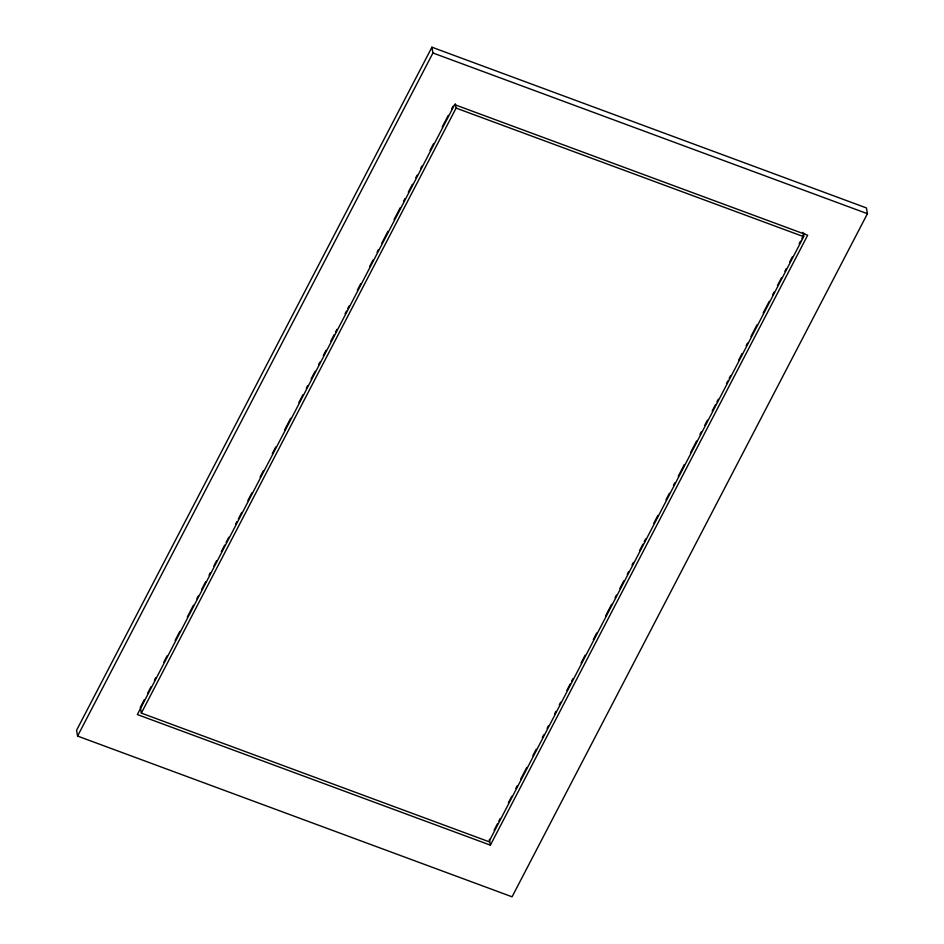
<?xml version="1.0" encoding="UTF-8"?>
<svg xmlns="http://www.w3.org/2000/svg" width="944" height="944" viewBox="0 0 944 944"><rect width="100%" height="100%" fill="white"/><g stroke="black" fill="none" stroke-linecap="round" stroke-linejoin="round"><path stroke-width="1.42" d="M431.927 47.2L76.57 730.29L77.585 736.072L512.073 896.8L867.43 213.71L866.415 207.928L431.927 47.2L432.942 52.982L77.585 736.072M144.338 699.61L140.326 707.327L141.34 713.109L488.933 841.694L803.674 236.673L802.907 232.33M147.689 693.167L151.04 686.736M154.391 680.294L155.725 677.721M163.76 662.275L167.112 655.832M175.147 640.386L179.832 631.371M187.313 616.998L193.437 605.222M196.836 598.697L198.205 596.077M201.603 589.54L205.674 581.693M209.084 575.156L210.441 572.548M213.84 566.011L216.565 560.783M221.321 551.626L224.719 545.089M226.076 542.481L228.802 537.254M235.599 524.18L236.968 521.56M238.325 518.952L241.723 512.415M247.847 500.65L251.918 492.803M260.084 477.121L263.482 470.584M272.32 453.592L275.731 447.055M284.569 430.063L290.681 418.286M298.847 402.604L302.93 394.757M306.328 388.22L307.685 385.612M311.083 379.075L315.166 371.228M318.565 364.691L319.933 362.083M323.332 355.546L326.046 350.318M330.813 341.162L334.211 334.624M335.568 332.017L336.925 329.397M345.091 313.715L346.448 311.095M347.817 308.487L349.174 305.868M357.328 290.186L360.738 283.648M369.576 266.656L372.974 260.119M377.057 252.272L378.414 249.653M381.813 243.127L387.937 231.351M394.061 219.586L400.173 207.822M403.572 201.284L404.941 198.677M408.339 192.139L412.422 184.292M415.808 177.767L417.165 175.171M420.552 168.669L421.909 166.061M430.027 150.45L433.414 143.948M442.205 127.027L448.306 115.321M451.68 108.808L453.037 106.212M141.34 713.109L456.094 108.088L455.327 103.757M494.113 830.213L497.512 823.687M498.869 821.068L500.226 818.46M508.379 802.789L511.778 796.264M515.849 788.417L517.218 785.809M520.604 779.284L526.728 767.531M532.841 755.766L536.239 749.241M542.352 737.488L543.709 734.88M547.107 728.343L548.464 725.735M554.576 713.983L555.945 711.363M559.332 704.838L560.701 702.23M566.813 690.477L570.211 683.94M571.568 681.332L572.925 678.712M581.079 663.042L585.15 655.207M593.304 639.536L596.702 633.011M605.541 616.031L611.653 604.278M615.051 597.741L616.408 595.133M619.807 588.608L623.878 580.772M627.276 574.235L628.633 571.627M632.032 565.09L633.389 562.482M639.513 550.73L642.899 544.204M644.268 541.585L645.625 538.977M653.779 523.306L657.85 515.471M666.004 499.801L669.402 493.264M673.473 485.428L674.842 482.821M678.229 476.283L684.353 464.531M690.465 452.778L696.578 441.025M699.976 434.5L701.333 431.88M704.731 425.355L707.445 420.127M712.201 410.982L715.599 404.457M716.956 401.849L718.313 399.229M726.467 383.559L727.836 380.951M729.193 378.343L730.55 375.724M738.704 360.053L742.102 353.528M746.173 345.693L747.53 343.073M750.928 336.548L757.041 324.795M763.165 313.042L769.277 301.278M772.676 294.752L774.033 292.144M777.431 285.607L781.502 277.772M784.901 271.247L786.258 268.639M789.656 262.102L792.37 256.874M799.167 243.823L800.524 241.204M801.893 238.596L804.607 233.369M490.373 845.14L807.663 235.233L454.642 104.642L137.352 714.549L490.373 845.14L489.358 839.358M432.942 52.982L867.43 213.71M456.094 108.088L803.674 236.673"/></g></svg>
